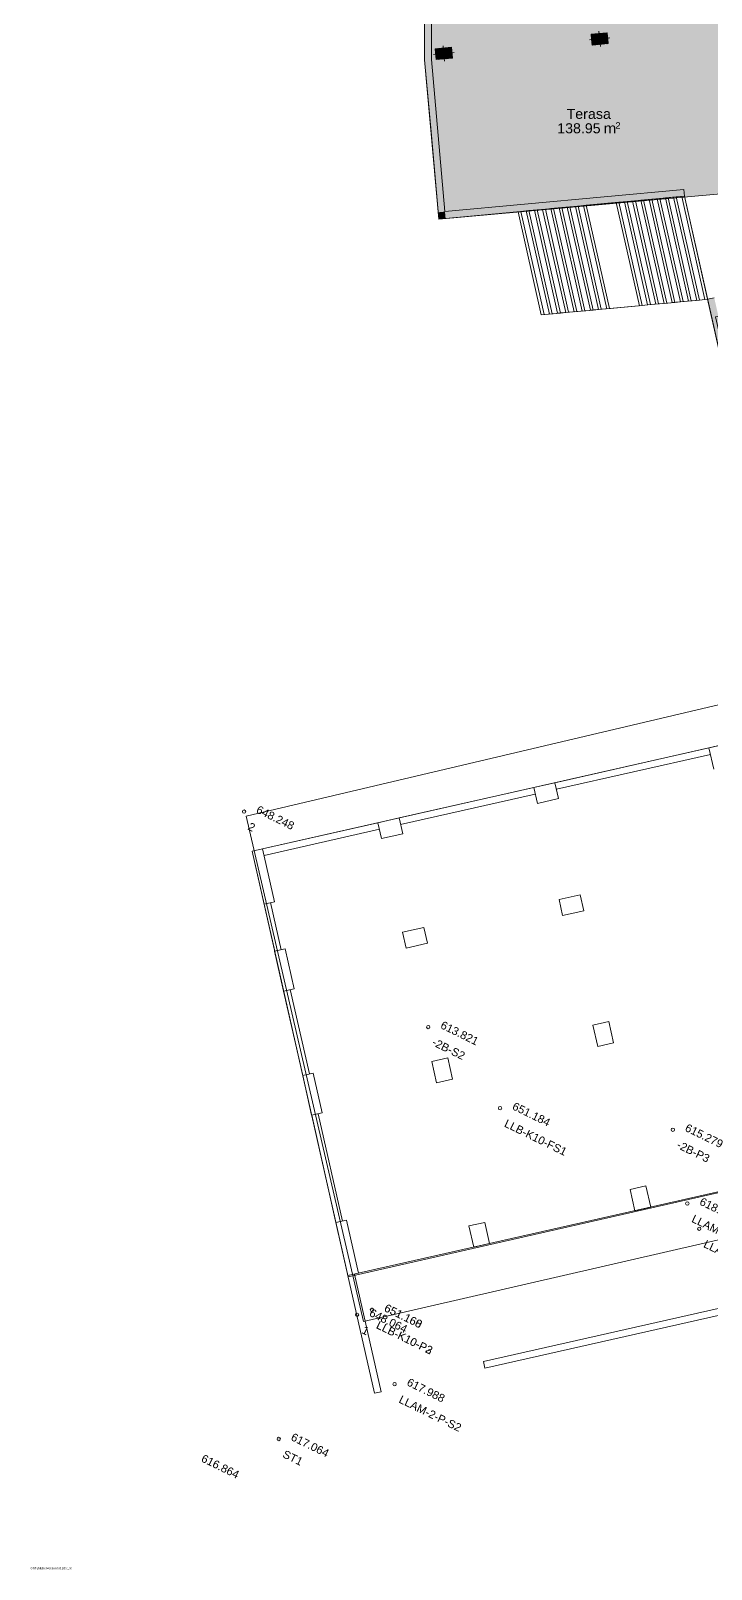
# Model space of a CAD drawing. Header units: centimetres. Extents: x -3681 to 2707, y -7074 to 1715.
# Drawn here: x -3681 to -1176, y -7074 to -1413 of the extents above; entities that cross this region are included whole.
import ezdxf

# ---------------------------------------------------------------- set-up
doc = ezdxf.new("R2010")
doc.units = ezdxf.units.CM
doc.layers.add('ekzek-perdhese', color=1, linetype='Continuous', lineweight=0)
for name, color, linetype, true_color in [('PDF_A - Fill Zone', 7, 'Continuous', 0xa80f02), ('PDF_A - Muret', 7, 'Continuous', 0x7f7f7f), ('PDF_A - objekti 1 gjendja faktike', 7, 'Continuous', 0xa80f02), ('PDF_A - Pllaka Perdhes', 7, 'Continuous', 0x7f7f7f), ('PDF_A- Ndertesat', 7, 'Continuous', 0xfd8379), ('PDF_Text', 7, 'Continuous', 0xffffff)]:
    doc.layers.add(name, color=color, linetype=linetype, true_color=true_color)
doc.layers.add('PDF_A - Shtyllat', color=7, linetype='Continuous')
doc.layers.add('PDF_Drawing & Figure', color=7, linetype='Continuous')
doc.styles.add('PDF Arial', font='arial.ttf')

msp = doc.modelspace()

# ---------------------------------------------------------------- hatches: boundary and pattern name
at = {"layer": 'PDF_A - Fill Zone', "true_color": 0xb4e4dc, "transparency": 33554559}
msp.add_hatch(color=254, dxfattribs=at).paths.add_polyline_path([(-2178.4, -2105.6), (-2230.9, -1519.1), (-2230.9, -926.1), (-1105.7, -926.1), (-866.3, -1988.2)])

# ---------------------------------------------------------------- linework, layer by layer
at = {"layer": 'ekzek-perdhese', "flags": 128}
msp.add_lwpolyline([(-1159.9, -2465.3), (-976.5, -3258.4), (-519.9, -3744.8), (-2887.9, -4303.4), (-2456.4, -6162.6), (2117.1, -5110.7), (1600.9, -2915.5), (1448.8, -2950.5), (1216.1, -1939.8), (-778.1, -2382.4)], close=True, dxfattribs=at)
at = {"layer": 'PDF_A - Fill Zone', "color": 136, "lineweight": 0, "true_color": 0x008080}
for points in [[(-2230.9, -1519.1), (-2230.9, -926.1)], [(-2178.4, -2105.6), (-2230.9, -1519.1)], [(-866.3, -1988.2), (-2178.4, -2105.6)]]:
    msp.add_lwpolyline(points, dxfattribs=at)
at = {"layer": 'PDF_A - Muret', "color": 253, "lineweight": 0, "true_color": 0xaaaaaa}
for points in [[(-2230.9, -926.1), (-2230.9, -1519.1)], [(-2205.9, -1518), (-2205.9, -926.1)], [(-2230.9, -1519.1), (-2205.9, -1798.4)], [(-2155.8, -2078.4), (-2205.9, -1518)], [(-2205.9, -1798.4), (-2178.4, -2105.6)], [(-1276.6, -1996.5), (-2155.8, -2078.4)], [(-2153.5, -2103.3), (-1274.2, -2021.4)], [(-1276.6, -1996.5), (-1274.2, -2021.4)], [(-2178.4, -2105.6), (-2153.5, -2103.3)], [(-1164.5, -2395.5), (-1188.9, -2401)], [(-1188.9, -2401), (-837.6, -3962.8)]]:
    msp.add_lwpolyline(points, dxfattribs=at)
at = {"layer": 'PDF_A - Muret', "color": 7, "true_color": 0xffffff, "transparency": 33554559}
for points in [[(-2205.9, -1518), (-2230.9, -1238.7), (-2205.9, -926.1), (-2230.9, -926.1)], [(-2205.9, -1518), (-2230.9, -1519.1), (-2230.9, -1238.7)], [(-2205.9, -1518), (-2205.9, -1798.4), (-2230.9, -1519.1)], [(-2205.9, -1798.4), (-2205.9, -1518), (-2180.7, -2080.7), (-2155.8, -2078.4)], [(-2153.5, -2103.3), (-2155.8, -2078.4), (-1274.2, -2021.4), (-1276.6, -1996.5)], [(-2155.8, -2078.4), (-2178.4, -2105.6), (-2180.7, -2080.7)], [(-2155.8, -2078.4), (-2153.5, -2103.3), (-2178.4, -2105.6)], [(-1188.9, -2401), (-1164.5, -2395.5), (-837.6, -3962.8), (-813.2, -3957.3)]]:
    msp.add_solid(points, dxfattribs=at)
at = {"layer": 'PDF_A - objekti 1 gjendja faktike', "color": 7, "lineweight": 0}
for points in [[(-2866.1, -4431.5), (-445.3, -3884.6)], [(-2512.3, -5998.6), (-2866.1, -4431.5)], [(1905.9, -4994.4), (-2512.2, -5998.6)]]:
    msp.add_lwpolyline(points, dxfattribs=at)
at = {"layer": 'PDF_A - objekti 1 gjendja faktike', "lineweight": 0}
for points in [[(-1184.2, -4051.7), (-1751, -4179.7)], [(-1745.5, -4204.1), (-1178.7, -4076.1)], [(-1184.2, -4051.7), (-1125.6, -4038.5)], [(-1166.5, -4129.8), (-1184.2, -4051.7)], [(-1829, -4197.4), (-1751, -4179.7)], [(-1751, -4179.7), (-1737.8, -4238.3)], [(-1829, -4197.4), (-2324.7, -4309.3)], [(-2319.1, -4333.7), (-1823.5, -4221.7)], [(-1815.8, -4255.9), (-1829, -4197.4)], [(-1737.8, -4238.3), (-1815.8, -4255.9)], [(-2402.7, -4326.9), (-2827.1, -4422.7)], [(-2821.6, -4447.1), (-2397.2, -4351.3)], [(-2324.7, -4309.3), (-2402.7, -4326.9)], [(-2402.7, -4326.9), (-2389.5, -4385.4)], [(-2311.4, -4367.8), (-2324.7, -4309.3)], [(-2389.5, -4385.4), (-2311.4, -4367.8)], [(-2827.1, -4422.7), (-2866.1, -4431.5)], [(-2866.1, -4431.5), (-2822, -4626.6)], [(-2783, -4617.8), (-2827.1, -4422.7)], [(-2834.1, -4573), (-2782.8, -4800.2)], [(-2822, -4626.6), (-2783, -4617.8)], [(-2797.6, -4621.1), (-2758.4, -4794.7)], [(-1657.8, -4592.3), (-1735.9, -4609.9)], [(-1735.9, -4609.9), (-1722.7, -4668.5)], [(-1644.6, -4650.8), (-1657.8, -4592.3)], [(-1722.7, -4668.5), (-1644.6, -4650.8)], [(-2311.7, -4729.7), (-2233.7, -4712.1)], [(-2298.5, -4788.2), (-2311.7, -4729.7)], [(-2233.7, -4712.1), (-2220.5, -4770.6)], [(-2782.9, -4800.2), (-2743.8, -4791.4)], [(-2749.8, -4946.5), (-2782.9, -4800.2)], [(-2743.8, -4791.4), (-2710.8, -4937.7)], [(-2220.5, -4770.6), (-2298.5, -4788.2)], [(-2710.8, -4937.7), (-2749.8, -4946.5)], [(-2749.8, -4946.5), (-2679.6, -5256.9)], [(-2655.2, -5251.4), (-2725.3, -4941)], [(-1611, -5072), (-1552.5, -5058.8)], [(-1593.4, -5150), (-1611, -5072)], [(-1552.5, -5058.8), (-1534.9, -5136.8)], [(-1534.9, -5136.8), (-1593.4, -5150)], [(-2204.2, -5205.9), (-2145.7, -5192.7)], [(-2186.6, -5284), (-2204.2, -5205.9)], [(-2145.7, -5192.7), (-2128, -5270.8)], [(-2679.6, -5256.9), (-2640.7, -5248.1)], [(-2646.7, -5403.3), (-2679.6, -5256.9)], [(-2640.7, -5248.1), (-2607.7, -5394.4)], [(-2128, -5270.8), (-2186.6, -5284)], [(-2607.7, -5394.4), (-2646.7, -5403.3)], [(-2646.6, -5403.3), (-2547.4, -5842.4)], [(-2533, -5793), (-2622.2, -5397.7)], [(1974, -5409.6), (-2014.2, -6310.2)], [(-2008.7, -6334.6), (2003.9, -5428.5)], [(-1474.4, -5677), (-1415.9, -5663.8)], [(-1456.8, -5755.1), (-1474.4, -5677)], [(-1415.9, -5663.8), (-1398.3, -5741.8)], [(-1398.3, -5741.8), (-1456.8, -5755.1)], [(-2518.4, -5789.7), (-2557.4, -5798.5)], [(-2557.4, -5798.5), (-2518.4, -5789.7)], [(-2557.4, -5798.5), (-2513.4, -5993.6)], [(-2513.4, -5993.6), (-2557.4, -5798.5)], [(-2474.3, -5984.8), (-2518.4, -5789.7)], [(-2518.4, -5789.7), (-2474.3, -5984.8)], [(-2067.6, -5811), (-2009, -5797.8)], [(-2050, -5889), (-2067.6, -5811)], [(-2009, -5797.8), (-1991.4, -5875.8)], [(-1991.4, -5875.8), (-2050, -5889)], [(-2514.4, -5988.7), (-2415.5, -6426.4)], [(-2513.4, -5993.6), (-2474.3, -5984.8)], [(-2474.3, -5984.8), (-2513.4, -5993.6)], [(-2391.2, -6421), (-2488.9, -5988.1)], [(-2014.2, -6310.2), (-2008.7, -6334.6)], [(-2415.5, -6426.4), (-2391.2, -6421)]]:
    msp.add_lwpolyline(points, dxfattribs=at)
at = {"layer": 'PDF_A - objekti 1 gjendja faktike', "color": 254, "lineweight": 0, "true_color": 0xe8e8e8}
for points in [[(-2895.6, -4286), (-2895.6, -4286)], [(-2479.4, -6137.6), (-2479.4, -6137.6)]]:
    msp.add_lwpolyline(points, dxfattribs=at)
at = {"layer": 'PDF_A - objekti 1 gjendja faktike', "color": 30, "lineweight": 0, "true_color": 0xff6600}
for points in [[(-2217.3, -5078.9), (-2217.3, -5078.9)], [(-1953.1, -5377.5), (-1953, -5377.5)], [(-1317, -5456.9), (-1317, -5456.9)], [(-1263.5, -5728.3), (-1263.5, -5728.3)], [(-1219.6, -5821.2), (-1219.6, -5821.2)], [(-2424.7, -6119.8), (-2424.7, -6119.8)], [(-2424.5, -6119.8), (-2424.5, -6119.8)], [(-2341.3, -6393.1), (-2341.3, -6393.1)], [(-2767.9, -6594.8), (-2767.9, -6594.9)]]:
    msp.add_lwpolyline(points, dxfattribs=at)
at = {"layer": 'PDF_A - objekti 1 gjendja faktike', "color": 254, "lineweight": 0, "true_color": 0xe8e8e8}
msp.add_circle((-2895.6, -4286), 6.25, dxfattribs=at)
at = {"layer": 'PDF_A - objekti 1 gjendja faktike', "color": 30, "lineweight": 0, "true_color": 0xff6600}
msp.add_circle((-2217.3, -5078.9), 6.25, dxfattribs=at)
for centre, major_axis, ratio in [((-1317, -5456.9), (6.25, 0), 0.996453), ((-1219.6, -5821.2), (6.25, 0), 0.99591), ((-2767.9, -6594.9), (0.25, -6.26), 0.997567)]:
    msp.add_ellipse(centre, major_axis=major_axis, ratio=ratio, dxfattribs=at)
for points in [[(-1946.8, -5377.5), (-1946.8, -5374), (-1949.6, -5371.2), (-1953.1, -5371.2), (-1956.5, -5371.2), (-1959.3, -5374), (-1959.3, -5377.5), (-1959.3, -5380.9), (-1956.5, -5383.8), (-1953.1, -5383.8), (-1949.6, -5383.8), (-1946.8, -5380.9), (-1946.8, -5377.5)], [(-1257.3, -5728.3), (-1257.3, -5724.8), (-1260.1, -5722), (-1263.5, -5722), (-1267, -5722), (-1269.8, -5724.8), (-1269.8, -5728.3), (-1269.8, -5731.7), (-1267, -5734.5), (-1263.5, -5734.5), (-1260.1, -5734.5), (-1257.3, -5731.7), (-1257.3, -5728.3)], [(-2418.5, -6119.8), (-2418.5, -6116.3), (-2421.3, -6113.6), (-2424.7, -6113.6), (-2428.2, -6113.6), (-2431, -6116.3), (-2431, -6119.8), (-2431, -6123.2), (-2428.2, -6126.1), (-2424.7, -6126.1), (-2421.3, -6126.1), (-2418.5, -6123.2), (-2418.5, -6119.8)], [(-2418.2, -6119.8), (-2418.2, -6116.3), (-2421, -6113.6), (-2424.5, -6113.6), (-2427.9, -6113.6), (-2430.7, -6116.3), (-2430.7, -6119.8), (-2430.7, -6123.2), (-2427.9, -6126.1), (-2424.5, -6126.1), (-2421, -6126.1), (-2418.2, -6123.2), (-2418.2, -6119.8)], [(-2335, -6393.1), (-2335, -6389.6), (-2337.8, -6386.8), (-2341.3, -6386.8), (-2344.7, -6386.8), (-2347.5, -6389.6), (-2347.5, -6393.1), (-2347.5, -6396.5), (-2344.7, -6399.3), (-2341.3, -6399.3), (-2337.8, -6399.3), (-2335, -6396.5), (-2335, -6393.1)]]:
    msp.add_open_spline(points, degree=3, knots=[0, 0, 0, 0, 1, 1, 1, 2, 2, 2, 3, 3, 3, 4, 4, 4, 4], dxfattribs=at)
at = {"layer": 'PDF_A - objekti 1 gjendja faktike', "color": 254, "lineweight": 0, "true_color": 0xe8e8e8}
msp.add_open_spline([(-2473.1, -6137.6), (-2473.1, -6134.2), (-2475.9, -6131.3), (-2479.4, -6131.3), (-2482.8, -6131.3), (-2485.6, -6134.2), (-2485.6, -6137.6), (-2485.6, -6141.1), (-2482.8, -6143.9), (-2479.4, -6143.9), (-2475.9, -6143.9), (-2473.1, -6141.1), (-2473.1, -6137.6)], degree=3, knots=[0, 0, 0, 0, 1, 1, 1, 2, 2, 2, 3, 3, 3, 4, 4, 4, 4], dxfattribs=at)
at = {"layer": 'PDF_A - Pllaka Perdhes', "lineweight": 0}
for points in [[(-2230.9, -1519.1), (-2230.9, -926.1)], [(-2178.4, -2105.6), (-2230.9, -1519.1)], [(-1274.2, -2021.4), (-2178.4, -2105.6)], [(-1424.9, -2035.5), (-1464.9, -2039.2)], [(-1424.9, -2035.5), (-1455, -2038.3)], [(-1394.7, -2032.6), (-1434.8, -2036.4)], [(-1434.8, -2036.4), (-1349.4, -2416)], [(-1394.7, -2032.6), (-1424.9, -2035.5)], [(-1339.5, -2415), (-1424.9, -2035.5)], [(-1424.9, -2035.5), (-1339.5, -2415)], [(-1339.5, -2415), (-1424.9, -2035.5)], [(-1364.6, -2029.8), (-1404.7, -2033.6)], [(-1404.7, -2033.6), (-1319.3, -2413.2)], [(-1364.6, -2029.8), (-1394.7, -2032.6)], [(-1309.3, -2412.2), (-1394.7, -2032.6)], [(-1394.7, -2032.6), (-1309.3, -2412.2)], [(-1309.3, -2412.2), (-1394.7, -2032.6)], [(-1334.5, -2027), (-1374.6, -2030.8)], [(-1374.6, -2030.8), (-1289.2, -2410.4)], [(-1334.5, -2027), (-1364.6, -2029.8)], [(-1279.2, -2409.4), (-1364.6, -2029.8)], [(-1364.6, -2029.8), (-1279.2, -2409.4)], [(-1279.2, -2409.4), (-1364.6, -2029.8)], [(-1304.4, -2024.2), (-1344.4, -2028)], [(-1344.4, -2028), (-1259.1, -2407.5)], [(-1304.4, -2024.2), (-1334.5, -2027)], [(-1249.1, -2406.6), (-1334.5, -2027)], [(-1334.5, -2027), (-1249.1, -2406.6)], [(-1249.1, -2406.6), (-1334.5, -2027)], [(-1274.2, -2021.4), (-1314.3, -2025.2)], [(-1314.3, -2025.2), (-1228.9, -2404.7)], [(-1274.2, -2021.4), (-1304.4, -2024.2)], [(-1219, -2403.8), (-1304.4, -2024.2)], [(-1304.4, -2024.2), (-1219, -2403.8)], [(-1219, -2403.8), (-1304.4, -2024.2)], [(-1274.2, -2021.4), (-1284.2, -2022.4)], [(-1284.2, -2022.4), (-1198.8, -2401.9)], [(-1007, -3209.7), (-1274.2, -2021.4)], [(-1188.9, -2401), (-1274.2, -2021.4)], [(-1188.9, -2401), (-1274.2, -2021.4)], [(-1188.9, -2401), (-1274.2, -2021.4)], [(-1846.6, -2074.7), (-1886.7, -2078.5)], [(-1886.7, -2078.5), (-1801.3, -2458)], [(-1846.6, -2074.7), (-1876.7, -2077.5)], [(-1876.7, -2077.5), (-1791.3, -2457.1)], [(-1816.5, -2071.9), (-1856.5, -2075.6)], [(-1856.5, -2075.6), (-1771.2, -2455.2)], [(-1816.5, -2071.9), (-1846.6, -2074.7)], [(-1761.2, -2454.3), (-1846.6, -2074.7)], [(-1846.6, -2074.7), (-1761.2, -2454.3)], [(-1761.2, -2454.3), (-1846.6, -2074.7)], [(-1786.3, -2069.1), (-1826.4, -2072.8)], [(-1826.4, -2072.8), (-1741, -2452.4)], [(-1786.3, -2069.1), (-1816.5, -2071.9)], [(-1731.1, -2451.5), (-1816.5, -2071.9)], [(-1816.5, -2071.9), (-1731.1, -2451.5)], [(-1731.1, -2451.5), (-1816.5, -2071.9)], [(-1756.2, -2066.3), (-1796.3, -2070)], [(-1796.3, -2070), (-1710.9, -2449.6)], [(-1756.2, -2066.3), (-1786.3, -2069.1)], [(-1701, -2448.7), (-1786.3, -2069.1)], [(-1786.3, -2069.1), (-1701, -2448.7)], [(-1701, -2448.7), (-1786.3, -2069.1)], [(-1726.1, -2063.5), (-1766.2, -2067.2)], [(-1766.2, -2067.2), (-1680.8, -2446.8)], [(-1726.1, -2063.5), (-1756.2, -2066.3)], [(-1670.8, -2445.9), (-1756.2, -2066.3)], [(-1756.2, -2066.3), (-1670.8, -2445.9)], [(-1670.8, -2445.9), (-1756.2, -2066.3)], [(-1696, -2060.7), (-1736, -2064.4)], [(-1736, -2064.4), (-1650.7, -2444)], [(-1696, -2060.7), (-1726.1, -2063.5)], [(-1640.7, -2443.1), (-1726.1, -2063.5)], [(-1726.1, -2063.5), (-1640.7, -2443.1)], [(-1640.7, -2443.1), (-1726.1, -2063.5)], [(-1665.8, -2057.9), (-1705.9, -2061.6)], [(-1705.9, -2061.6), (-1620.5, -2441.2)], [(-1665.8, -2057.9), (-1696, -2060.7)], [(-1610.6, -2440.3), (-1696, -2060.7)], [(-1696, -2060.7), (-1610.6, -2440.3)], [(-1610.6, -2440.3), (-1696, -2060.7)], [(-1635.7, -2055.1), (-1675.8, -2058.8)], [(-1675.8, -2058.8), (-1590.4, -2438.4)], [(-1635.7, -2055.1), (-1665.8, -2057.9)], [(-1580.5, -2437.5), (-1665.8, -2057.9)], [(-1665.8, -2057.9), (-1580.5, -2437.5)], [(-1580.5, -2437.5), (-1665.8, -2057.9)], [(-1515.2, -2043.9), (-1645.7, -2056)], [(-1645.7, -2056), (-1560.3, -2435.6)], [(-1515.2, -2043.9), (-1635.7, -2055.1)], [(-1550.3, -2434.7), (-1635.7, -2055.1)], [(-1635.7, -2055.1), (-1550.3, -2434.7)], [(-1550.3, -2434.7), (-1635.7, -2055.1)], [(-1485.1, -2041.1), (-1525.2, -2044.8)], [(-1525.2, -2044.8), (-1439.8, -2424.4)], [(-1485.1, -2041.1), (-1515.2, -2043.9)], [(-1429.8, -2423.4), (-1515.2, -2043.9)], [(-1515.2, -2043.9), (-1429.8, -2423.4)], [(-1429.8, -2423.4), (-1515.2, -2043.9)], [(-1455, -2038.3), (-1495.1, -2042)], [(-1495.1, -2042), (-1409.7, -2421.6)], [(-1455, -2038.3), (-1485.1, -2041.1)], [(-1399.7, -2420.6), (-1485.1, -2041.1)], [(-1485.1, -2041.1), (-1399.7, -2420.6)], [(-1399.7, -2420.6), (-1485.1, -2041.1)], [(-1464.9, -2039.2), (-1379.6, -2418.8)], [(-1369.6, -2417.8), (-1455, -2038.3)], [(-1455, -2038.3), (-1369.6, -2417.8)], [(-1369.6, -2417.8), (-1455, -2038.3)], [(-1560.3, -2435.6), (-1429.8, -2423.4)], [(-1550.3, -2434.7), (-1429.8, -2423.4)], [(-1439.8, -2424.4), (-1399.7, -2420.6)], [(-1429.8, -2423.4), (-1399.7, -2420.6)], [(-1409.7, -2421.6), (-1369.6, -2417.8)], [(-1399.7, -2420.6), (-1369.6, -2417.8)], [(-1379.6, -2418.8), (-1339.5, -2415)], [(-1369.6, -2417.8), (-1339.5, -2415)], [(-1349.4, -2416), (-1309.3, -2412.2)], [(-1339.5, -2415), (-1309.3, -2412.2)], [(-1319.3, -2413.2), (-1279.2, -2409.4)], [(-1309.3, -2412.2), (-1279.2, -2409.4)], [(-1289.2, -2410.4), (-1249.1, -2406.6)], [(-1279.2, -2409.4), (-1249.1, -2406.6)], [(-1259.1, -2407.5), (-1219, -2403.8)], [(-1249.1, -2406.6), (-1219, -2403.8)], [(-1228.9, -2404.7), (-1188.9, -2401)], [(-1219, -2403.8), (-1188.9, -2401)], [(-1198.8, -2401.9), (-1188.9, -2401)], [(-1801.3, -2458), (-1761.2, -2454.3)], [(-1791.3, -2457.1), (-1761.2, -2454.3)], [(-1771.2, -2455.2), (-1731.1, -2451.5)], [(-1761.2, -2454.3), (-1731.1, -2451.5)], [(-1741, -2452.4), (-1701, -2448.7)], [(-1731.1, -2451.5), (-1701, -2448.7)], [(-1710.9, -2449.6), (-1670.8, -2445.9)], [(-1701, -2448.7), (-1670.8, -2445.9)], [(-1680.8, -2446.8), (-1640.7, -2443.1)], [(-1670.8, -2445.9), (-1640.7, -2443.1)], [(-1650.7, -2444), (-1610.6, -2440.3)], [(-1640.7, -2443.1), (-1610.6, -2440.3)], [(-1620.5, -2441.2), (-1580.5, -2437.5)], [(-1610.6, -2440.3), (-1580.5, -2437.5)], [(-1590.4, -2438.4), (-1550.3, -2434.7)], [(-1580.5, -2437.5), (-1550.3, -2434.7)]]:
    msp.add_lwpolyline(points, dxfattribs=at)
at = {"layer": 'PDF_A - Shtyllat', "lineweight": 0}
for points in [[(-1587.1, -1434.8), (-1589, -1414.8)], [(-2161.2, -1488.2), (-2163, -1468.3)], [(-1594.4, -1443.5), (-1624.2, -1446.2)], [(-1558.4, -1420), (-1618.1, -1425.6)], [(-1618.1, -1425.6), (-1614.4, -1465.4)], [(-1586.5, -1462.8), (-1617.6, -1431.7)], [(-1617.1, -1436.2), (-1605.4, -1424.4)], [(-1599.1, -1464), (-1616.1, -1446.9)], [(-1616, -1448.8), (-1590.2, -1423)], [(-1614.8, -1461.4), (-1575, -1421.6)], [(-1611.7, -1465.2), (-1614.7, -1462.1)], [(-1614.4, -1465.4), (-1554.7, -1459.9)], [(-1573.8, -1461.6), (-1610.6, -1424.9)], [(-1604.1, -1464.5), (-1559.8, -1420.2)], [(-1561.2, -1460.5), (-1598, -1423.7)], [(-1588.9, -1463), (-1557.3, -1431.5)], [(-1586.4, -1442.7), (-1586.4, -1442.7)], [(-1585.7, -1450.7), (-1583.8, -1470.6)], [(-1555.4, -1452.6), (-1585.4, -1422.5)], [(-1578.4, -1442), (-1548.6, -1439.2)], [(-1573.7, -1461.6), (-1556.1, -1444.1)], [(-1556.8, -1437.4), (-1572.8, -1421.4)], [(-1558.2, -1422.1), (-1560.1, -1420.2)], [(-1558.5, -1460.2), (-1555, -1456.7)], [(-1554.7, -1459.9), (-1558.4, -1420)], [(-2168.4, -1496.9), (-2198.3, -1499.7)], [(-2132.4, -1473.5), (-2192.2, -1479)], [(-2192.2, -1479), (-2188.4, -1518.9)], [(-2191.5, -1486.4), (-2183.2, -1478.2)], [(-2154.2, -1515.7), (-2191, -1478.9)], [(-2166.8, -1516.9), (-2190.9, -1492.8)], [(-2190.3, -1499), (-2168, -1476.8)], [(-2179.4, -1518), (-2189.5, -1508)], [(-2189.1, -1511.7), (-2152.8, -1475.4)], [(-2188.4, -1518.9), (-2128.7, -1513.3)], [(-2181.9, -1518.3), (-2137.6, -1474)], [(-2141.6, -1514.5), (-2178.3, -1477.7)], [(-2166.7, -1516.8), (-2131.6, -1481.8)], [(-2129, -1513.3), (-2165.7, -1476.6)], [(-2160.4, -1496.2), (-2160.4, -1496.2)], [(-2159.7, -1504.1), (-2157.8, -1524.1)], [(-2130.1, -1498.4), (-2153.1, -1475.4)], [(-2152.5, -1495.4), (-2122.6, -1492.6)], [(-2151.5, -1515.4), (-2130.5, -1494.4)], [(-2131.5, -1483.2), (-2140.5, -1474.2)], [(-2136.3, -1514), (-2129.3, -1507)], [(-2128.7, -1513.3), (-2132.4, -1473.5)]]:
    msp.add_lwpolyline(points, dxfattribs=at)
at = {"layer": 'PDF_A - Shtyllat', "color": 8, "true_color": 0x7f7f7f, "transparency": 33554559}
for points in [[(-1558.4, -1420), (-1554.7, -1459.9), (-1618.1, -1425.6), (-1614.4, -1465.4)], [(-2132.4, -1473.5), (-2128.7, -1513.3), (-2192.2, -1479), (-2188.4, -1518.9)]]:
    msp.add_solid(points, dxfattribs=at)
at = {"layer": 'PDF_A- Ndertesat', "lineweight": 0}
for points in [[(-2230.9, -1519.1), (-2230.9, -926.1)], [(-2178.4, -2105.6), (-2230.9, -1519.1)], [(-1274.2, -2021.4), (-2178.4, -2105.6)], [(-837.6, -3962.8), (-1274.2, -2021.4)]]:
    msp.add_lwpolyline(points, dxfattribs=at)
at = {"layer": 'PDF_Drawing & Figure', "lineweight": 0}
for points in [[(-445.3, -3884.6), (-2866.1, -4431.5)], [(-2866.1, -4431.5), (-2513.2, -5993.6)], [(-2513.2, -5993.6), (1905.9, -4994.4)]]:
    msp.add_lwpolyline(points, dxfattribs=at)

# ---------------------------------------------------------------- texts
at = {"layer": 'PDF_A - Fill Zone', "color": 144, "true_color": 0x0077b0, "attachment_point": 7, "style": 'PDF Arial'}
for s, insert, char_height in [('\\W1.014489;138.95', (-1742.5, -1790.4), 36.82), ('\\W1.021017;Terasa', (-1708.4, -1737.4), 36.82), ('\\W1.016485;2', (-1528.4, -1773.4), 24.301), ('\\W1.085362;m', (-1571.8, -1789.7), 36.82)]:
    msp.add_mtext(s, dxfattribs=dict(at, insert=insert, char_height=char_height))
at = {"layer": 'PDF_A - objekti 1 gjendja faktike', "color": 254, "true_color": 0xe8e8e8, "char_height": 29.456, "attachment_point": 7, "rotation": 333.9, "style": 'PDF Arial'}
for s, insert in [('\\W1.001072;648.248', (-2853.8, -4289.2)), ('\\W1.001521;2', (-2884.4, -4351.1)), ('\\W1.000906;648.064', (-2437.5, -6140.9)), ('\\W1.002803;1', (-2465.2, -6204.2))]:
    msp.add_mtext(s, dxfattribs=dict(at, insert=insert))
at = {"layer": 'PDF_A - objekti 1 gjendja faktike', "color": 30, "true_color": 0xff6600, "char_height": 29.456, "attachment_point": 7, "rotation": 333.9, "style": 'PDF Arial'}
for s, insert in [('\\W1.001025;613.821', (-2175.5, -5082.1)), ('\\W1.001032;-2B-S2', (-2206.4, -5144.8)), ('\\W1.000906;651.184', (-1911.2, -5380.7)), ('\\W1.000845;LLB-K10-FS1', (-1940.6, -5444.2)), ('\\W1.001072;615.279', (-1275.2, -5460.1)), ('\\W1.000767;-2B-P3', (-1305.9, -5522.5)), ('\\W1.001072;618.009', (-1221.7, -5731.5)), ('\\W1.000765;LLAM-2-P-FS1', (-1251, -5795)), ('\\W1.000838;LLAM-2-P-FS2', (-1207.1, -5888)), ('\\W1.001183;651.160', (-2382.9, -6123.1)), ('\\W1.001072;651.168', (-2382.6, -6123.1)), ('\\W1.000980;LLB-K10-P2', (-2412.1, -6186.2)), ('\\W1.000830;LLB-K10-P3', (-2411.8, -6186.2)), ('\\W1.001072;617.988', (-2299.4, -6396.3)), ('\\W1.000880;LLAM-2-P-S2', (-2328.8, -6459.7)), ('\\W1.000906;617.064', (-2726, -6598.1)), ('\\W1.000906;616.864', (-3056.4, -6676.7)), ('\\W1.001670;ST1', (-2756.5, -6661.1))]:
    msp.add_mtext(s, dxfattribs=dict(at, insert=insert))
at = {"layer": 'PDF_Text', "char_height": 7.577, "attachment_point": 7, "style": 'PDF Arial'}
for s, insert in [('\\W0.997289;GSPublisherVersion', (-3681.3, -7074.1)), ('\\W0.997531;0.0.100.100', (-3583.7, -7074.1))]:
    msp.add_mtext(s, dxfattribs=dict(at, insert=insert))

doc.saveas('drawing.dxf')
